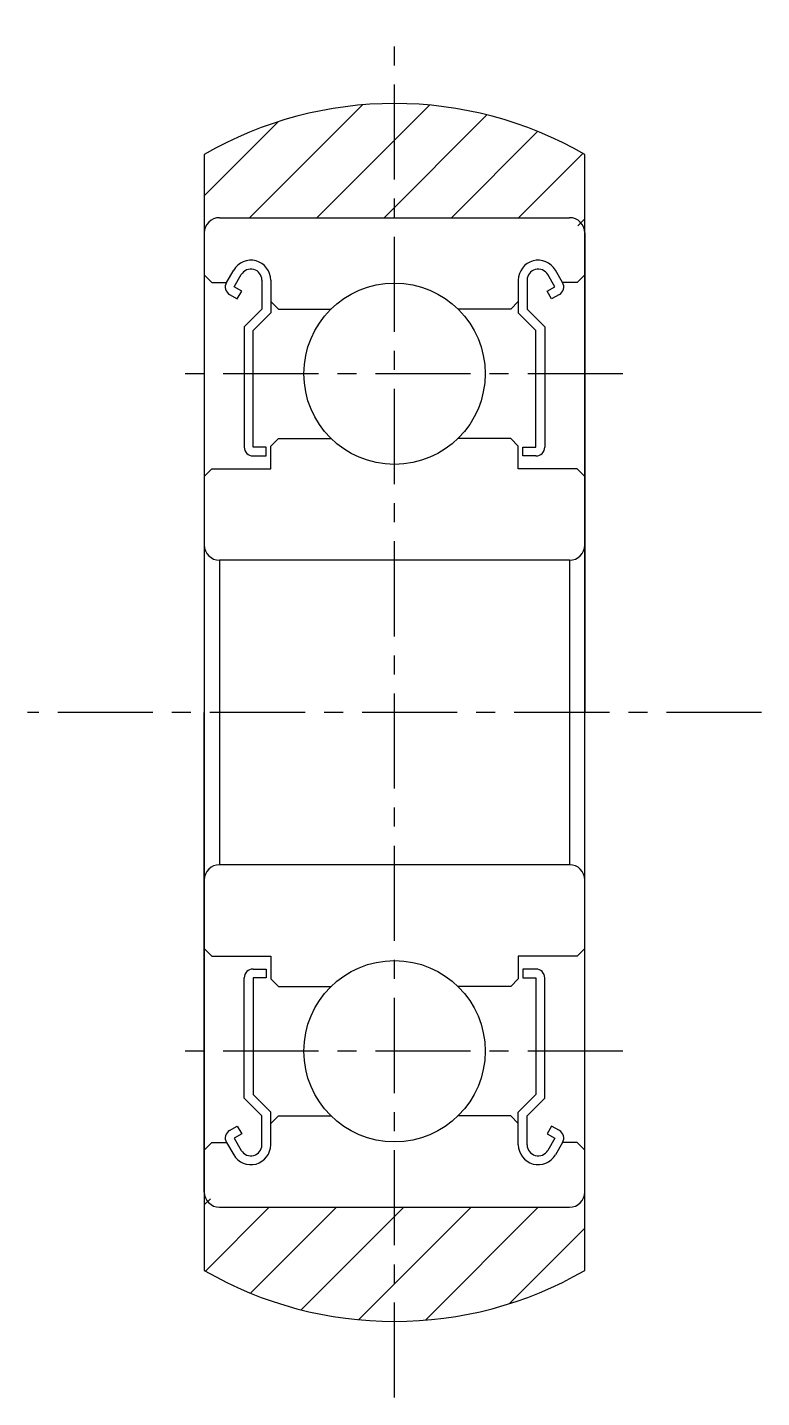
# Model space of a CAD drawing. Extents: x 2.6 to 41, y 2.5 to 38.3.
# Drawn here: x 31.36 to 41.01, y 20.34 to 38.34 of the extents above; entities outside this region: 2.
import ezdxf

# ---------------------------------------------------------------- set-up
doc = ezdxf.new("R2010")
doc.units = 0
doc.linetypes.add('CENTER', pattern=[2, 1.25, -0.25, 0.25, -0.25])
doc.layers.get('0').update_dxf_attribs({"linetype": 'CONTINUOUS'})
doc.layers.add('CENTER', color=1, linetype='CENTER')

# ---------------------------------------------------------------- blocks, each defined once
blk = doc.blocks.new('*X2')
at = {"color": 0, "linetype": 'CONTINUOUS'}
for p, q in [((34.278, -84.162), (35.76, -82.68)), ((35.162, -84.162), (36.641, -82.683)), ((33.683, -83.874), (34.655, -82.901)), ((36.046, -84.162), (37.396, -82.812)), ((36.93, -84.162), (38.063, -83.029)), ((37.814, -84.162), (38.658, -83.318)), ((38.593, -84.267), (38.683, -84.177)), ((33.683, -97.132), (33.765, -97.05)), ((33.698, -98.001), (34.536, -97.162)), ((34.292, -98.291), (35.42, -97.162)), ((34.957, -98.51), (36.304, -97.162)), ((35.71, -98.64), (37.188, -97.162)), ((36.588, -98.646), (38.072, -97.162)), ((37.688, -98.431), (38.683, -97.435))]:
    blk.add_line(p, q, dxfattribs=at)

msp = doc.modelspace()

# ---------------------------------------------------------------- linework, layer by layer
at = {"color": 7, "linetype": 'CONTINUOUS'}
for p, q in [((33.683, 36.668), (33.683, 22.007)), ((38.683, 22.007), (38.683, 36.668)), ((33.883, 35.838), (38.483, 35.838)), ((33.683, 35.638), (33.683, 29.338)), ((38.683, 35.638), (38.683, 29.338)), ((33.974, 34.988), (34.069, 35.148)), ((38.392, 34.988), (38.297, 35.148)), ((33.683, 35.088), (33.783, 34.988)), ((33.783, 34.988), (33.974, 34.988)), ((34.074, 34.929), (34.169, 35.09)), ((34.175, 34.871), (34.074, 34.929)), ((34.439, 35.018), (34.439, 34.638)), ((34.556, 35.018), (34.556, 34.589)), ((37.81, 35.018), (37.81, 34.589)), ((37.926, 35.018), (37.926, 34.638)), ((38.19, 34.871), (38.291, 34.929)), ((38.291, 34.929), (38.196, 35.09)), ((38.583, 34.988), (38.392, 34.988)), ((38.683, 35.088), (38.583, 34.988)), ((34.016, 34.829), (34.117, 34.77)), ((34.117, 34.77), (34.175, 34.871)), ((38.248, 34.77), (38.19, 34.871)), ((38.349, 34.829), (38.248, 34.77)), ((34.439, 34.638), (34.206, 34.405)), ((34.556, 34.589), (34.323, 34.357)), ((34.556, 34.738), (34.656, 34.638)), ((34.656, 34.638), (35.349, 34.638)), ((37.71, 34.638), (37.016, 34.638)), ((37.81, 34.738), (37.71, 34.638)), ((37.81, 34.589), (38.042, 34.357)), ((37.926, 34.638), (38.159, 34.405)), ((34.206, 34.405), (34.206, 32.824)), ((38.159, 34.405), (38.159, 32.824)), ((34.323, 32.824), (34.323, 34.357)), ((38.042, 32.824), (38.042, 34.357)), ((38.683, 34.063), (38.683, 34.063)), ((34.497, 32.824), (34.323, 32.824)), ((34.497, 32.708), (34.497, 32.824)), ((34.556, 32.838), (34.656, 32.938)), ((34.556, 32.538), (34.556, 32.838)), ((34.656, 32.938), (35.349, 32.938)), ((37.71, 32.938), (37.016, 32.938)), ((37.81, 32.838), (37.71, 32.938)), ((37.81, 32.538), (37.81, 32.838)), ((37.868, 32.708), (37.868, 32.824)), ((37.868, 32.824), (38.042, 32.824)), ((34.323, 32.708), (34.497, 32.708)), ((38.042, 32.708), (37.868, 32.708)), ((33.683, 32.438), (33.783, 32.538)), ((33.783, 32.538), (34.556, 32.538)), ((38.583, 32.538), (37.81, 32.538)), ((38.683, 32.438), (38.583, 32.538)), ((38.683, 32.488), (38.683, 32.488)), ((33.883, 31.338), (33.883, 27.338)), ((38.483, 31.338), (33.883, 31.338)), ((38.483, 31.338), (38.483, 27.338)), ((33.683, 23.038), (33.683, 29.338)), ((38.683, 23.038), (38.683, 29.338)), ((38.483, 27.338), (33.883, 27.338)), ((33.683, 26.238), (33.783, 26.138)), ((33.783, 26.138), (34.556, 26.138)), ((34.556, 26.138), (34.556, 25.838)), ((38.583, 26.138), (37.81, 26.138)), ((37.81, 26.138), (37.81, 25.838)), ((38.683, 26.238), (38.583, 26.138)), ((34.323, 25.968), (34.497, 25.968)), ((34.497, 25.968), (34.497, 25.851)), ((38.042, 25.968), (37.868, 25.968)), ((37.868, 25.968), (37.868, 25.851)), ((34.206, 24.27), (34.206, 25.851)), ((34.323, 25.851), (34.323, 24.319)), ((34.497, 25.851), (34.323, 25.851)), ((34.556, 25.838), (34.656, 25.738)), ((37.81, 25.838), (37.71, 25.738)), ((37.868, 25.851), (38.042, 25.851)), ((38.042, 25.851), (38.042, 24.319)), ((38.159, 24.27), (38.159, 25.851)), ((34.656, 25.738), (35.349, 25.738)), ((37.71, 25.738), (37.016, 25.738)), ((34.556, 24.086), (34.323, 24.319)), ((37.81, 24.086), (38.042, 24.319)), ((34.439, 24.038), (34.206, 24.27)), ((37.926, 24.038), (38.159, 24.27)), ((34.439, 23.658), (34.439, 24.038)), ((34.556, 23.658), (34.556, 24.086)), ((34.556, 23.938), (34.656, 24.038)), ((34.656, 24.038), (35.349, 24.038)), ((37.71, 24.038), (37.016, 24.038)), ((37.81, 23.938), (37.71, 24.038)), ((37.81, 23.658), (37.81, 24.086)), ((37.926, 23.658), (37.926, 24.038)), ((34.016, 23.847), (34.117, 23.905)), ((34.175, 23.804), (34.074, 23.746)), ((34.117, 23.905), (34.175, 23.804)), ((38.248, 23.905), (38.19, 23.804)), ((38.19, 23.804), (38.291, 23.746)), ((38.349, 23.847), (38.248, 23.905)), ((33.683, 23.588), (33.783, 23.688)), ((33.783, 23.688), (33.974, 23.688)), ((33.974, 23.688), (34.069, 23.527)), ((34.074, 23.746), (34.169, 23.585)), ((38.291, 23.746), (38.196, 23.585)), ((38.392, 23.688), (38.297, 23.527)), ((38.583, 23.688), (38.392, 23.688)), ((38.683, 23.588), (38.583, 23.688)), ((33.883, 22.838), (38.483, 22.838)), ((36.183, 21.338), (36.183, 21.338))]:
    msp.add_line(p, q, dxfattribs=at)
for centre in [(36.183, 33.788), (36.183, 24.888)]:
    msp.add_circle(centre, 1.191, dxfattribs=at)
for centre, radius, start, end in [((36.183, 32.338), 5, 60, 120), ((33.883, 35.638), 0.2, 90, 180), ((38.483, 35.638), 0.2, 0, 90), ((34.295, 35.018), 0.261, 0, 150.0001), ((34.295, 35.018), 0.145, 0, 149.9998), ((38.071, 35.018), 0.261, 30, 180.0001), ((38.071, 35.018), 0.145, 30, 180.0001), ((34.074, 34.929), 0.116, 150.0007, 240.0004), ((38.291, 34.929), 0.116, 299.9992, 29.9995), ((34.323, 32.824), 0.116, 180.0001, 270), ((38.042, 32.824), 0.116, 269.9995, 0), ((33.883, 31.538), 0.2, 180, 270), ((38.483, 31.538), 0.2, 270, 0), ((33.883, 27.138), 0.2, 90, 180), ((38.483, 27.138), 0.2, 0, 90), ((34.323, 25.851), 0.116, 90, 179.9999), ((38.042, 25.851), 0.116, 0, 90.0005), ((34.074, 23.746), 0.116, 119.9984, 210.0066), ((38.291, 23.746), 0.116, 330.0005, 60.0008), ((34.295, 23.658), 0.261, 209.9999, 0), ((34.295, 23.658), 0.145, 210.0002, 0), ((38.071, 23.658), 0.261, 179.9999, 330), ((38.071, 23.658), 0.145, 179.9999, 330), ((33.883, 23.038), 0.2, 180, 270), ((38.483, 23.038), 0.2, 270, 0), ((36.183, 26.338), 5, 240, 300)]:
    msp.add_arc(centre, radius, start, end, dxfattribs=at)
at = {"layer": 'CENTER', "color": 1, "linetype": 'CENTER'}
for p, q in [((36.183, 20.338), (36.183, 38.338)), ((39.183, 33.788), (33.183, 33.788)), ((41.007, 29.338), (31.358, 29.338)), ((39.183, 24.888), (33.183, 24.888))]:
    msp.add_line(p, q, dxfattribs=at)

# ---------------------------------------------------------------- block references
at = {"color": 3, "linetype": 'CONTINUOUS'}
msp.add_blockref('*X2', (0, 120), dxfattribs=at)

# ---------------------------------------------------------------- texts
at = {"color": 7, "linetype": 'CONTINUOUS'}
for s, p in [('UMBBR 4-16', (2.5, 6.25)), ('UMBR0416', (2.5, 2.5))]:
    msp.add_text(s, height=1, dxfattribs=at).set_placement(p)

doc.saveas('drawing.dxf')
